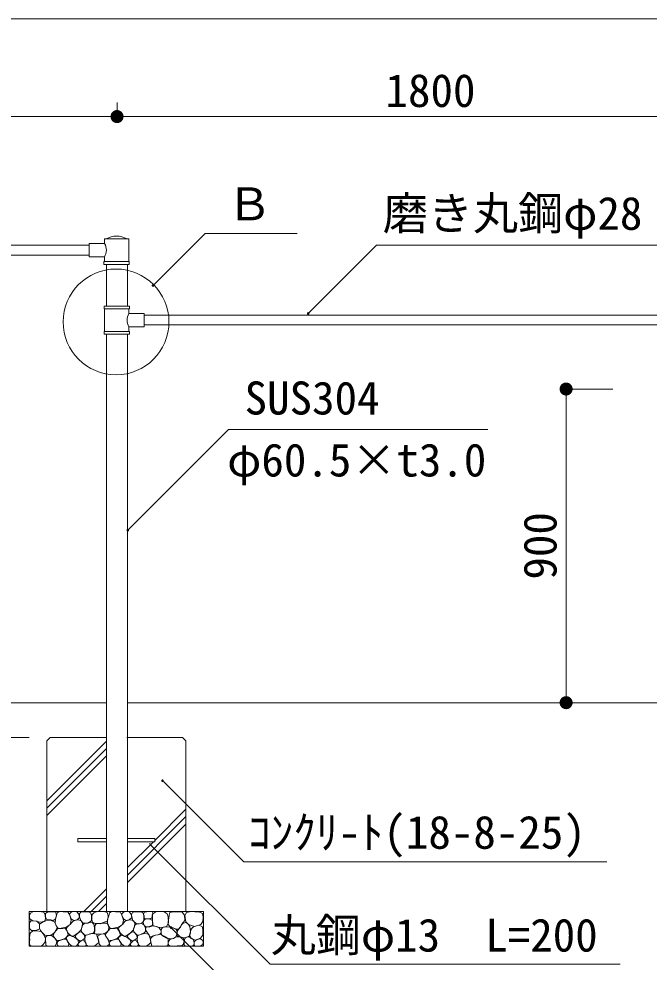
# Model space of a CAD drawing. Units: millimetres at full size, sheet at 1:50. Extents: x 449 to 14140, y 6261 to 15594.
# Drawn here: x 3121 to 4930, y 8218 to 10928 of the extents above; entities that cross this region are included whole.
import ezdxf
from ezdxf.enums import TextEntityAlignment as Align

# ---------------------------------------------------------------- set-up
doc = ezdxf.new("R2010")
doc.units = ezdxf.units.MM
doc.header["$LTSCALE"] = 50
for name, color, linetype, lineweight in [('ハッチ', 4, 'Continuous', 13), ('寸法', 1, 'Continuous', 13), ('本', 7, 'Continuous', 13)]:
    doc.layers.add(name, color=color, linetype=linetype, lineweight=lineweight)
doc.styles.add('ＭＳ ゴシック', font='')
doc.styles.get('ＭＳ ゴシック').set_extended_font_data('MS Gothic')

# ---------------------------------------------------------------- blocks, each defined once
blk = doc.blocks.new('filled_dot')
at = {"color": 0, "linetype": 'Continuous', "lineweight": -2, "const_width": 1.25}
blk.add_lwpolyline([(-0.625, 0, 1), (0.625, 0, 1)], format="xyb", close=True, dxfattribs=at)
blk = doc.blocks.new('filled_arrow')
at = {"color": 0, "linetype": 'Continuous', "lineweight": -2}
blk.add_solid([(7.5, 1.25), (0, 0), (7.5, -1.25)], dxfattribs=at)

msp = doc.modelspace()

# ---------------------------------------------------------------- linework, layer by layer
at = {"layer": 'ハッチ'}
for p, q in [((3200.62, 8681.12), (3372.37, 8852.87)), ((3200.62, 8659.91), (3372.37, 8831.66)), ((3200.62, 8638.7), (3372.37, 8810.45)), ((3510.87, 8567.11), (3600.62, 8656.86)), ((3432.87, 8467.9), (3600.62, 8635.65)), ((3432.87, 8446.68), (3600.62, 8614.43)), ((3432.87, 8489.11), (3506.91, 8563.15)), ((3306.91, 8363.15), (3372.37, 8428.61)), ((3328.13, 8363.15), (3372.37, 8407.4)), ((3349.34, 8363.15), (3372.37, 8386.18)), ((3522.76, 8263.29), (3527.06, 8263.29)), ((3527.06, 8263.29), (3531.36, 8263.29))]:
    msp.add_line(p, q, dxfattribs=at)
for points in [[(3192.62, 8334.82), (3188.05, 8333.08), (3180.01, 8332.86), (3170.87, 8335.25), (3163.04, 8336.34), (3157.82, 8338.08), (3152.82, 8341.34), (3151.52, 8347.21), (3151.74, 8353.72), (3153.91, 8358.51), (3160.43, 8362.2), (3168.48, 8362.85), (3175.44, 8363.07), (3186.1, 8362.2), (3192.4, 8360.9), (3196.1, 8353.07), (3197.4, 8342.21), (3195.23, 8336.78)], [(3212.64, 8338.85), (3205.55, 8339.1), (3200.49, 8340.87), (3197.45, 8345.93), (3196.95, 8351.24), (3197.45, 8357.56), (3204.29, 8361.86), (3210.62, 8362.62), (3225.55, 8362.62), (3229.09, 8352.76), (3225.55, 8341.88), (3219.98, 8337.33)], [(3228.59, 8320.89), (3225.3, 8330), (3225.55, 8340.36), (3227.83, 8347.45), (3229.6, 8354.53), (3230.86, 8359.08), (3235.67, 8362.37), (3240.99, 8363.38), (3248.33, 8362.62), (3255.42, 8362.12), (3261.74, 8362.12), (3266.8, 8352.25), (3271.11, 8338.59), (3268.07, 8326.2), (3256.43, 8317.86), (3242.51, 8314.82), (3233.9, 8314.57)], [(3269.33, 8347.34), (3266.7, 8352.84), (3266.22, 8356.66), (3270.05, 8360.73), (3275.55, 8363.59), (3280.81, 8362.88), (3287.03, 8362.16), (3293.25, 8355.47), (3294.93, 8346.15), (3287.75, 8339.46), (3277.94, 8336.83), (3271.01, 8341.85)], [(3295.19, 8347.58), (3294.47, 8352.84), (3294.95, 8356.9), (3297.34, 8360.01), (3302.84, 8362.4), (3310.49, 8362.64), (3317.43, 8362.4), (3322.69, 8361.92), (3327.24, 8358.58), (3329.63, 8350.45), (3329.63, 8345.19), (3329.39, 8337.55), (3326.81, 8334.7), (3318.78, 8330.06), (3305.69, 8329.63), (3298.3, 8337.55)], [(3332.04, 8332.12), (3330.38, 8339.61), (3330.58, 8347.74), (3330.79, 8354.61), (3336, 8358.99), (3343.71, 8362.32), (3354.13, 8362.74), (3367.89, 8362.53), (3374.77, 8360.24), (3377.47, 8350.24), (3375.81, 8341.07), (3374.77, 8335.03), (3365.8, 8332.53), (3356.43, 8328.37), (3339.75, 8328.78)], [(3378.59, 8320.89), (3375.29, 8330), (3375.55, 8340.36), (3377.83, 8347.45), (3379.6, 8354.53), (3380.86, 8359.08), (3385.67, 8362.37), (3390.99, 8363.38), (3398.33, 8362.62), (3405.41, 8362.12), (3411.74, 8362.12), (3416.8, 8352.25), (3421.11, 8338.59), (3418.07, 8326.2), (3406.43, 8317.86), (3392.51, 8314.82), (3383.9, 8314.57)], [(3419.33, 8347.34), (3416.7, 8352.84), (3416.22, 8356.66), (3420.05, 8360.73), (3425.55, 8363.59), (3430.81, 8362.88), (3437.03, 8362.16), (3443.25, 8355.47), (3444.92, 8346.15), (3437.75, 8339.46), (3427.94, 8336.83), (3421.01, 8341.85)], [(3445.19, 8347.58), (3444.47, 8352.84), (3444.95, 8356.9), (3447.34, 8360.01), (3452.84, 8362.4), (3460.49, 8362.64), (3467.43, 8362.4), (3472.69, 8361.92), (3477.24, 8358.58), (3479.63, 8350.45), (3479.63, 8345.19), (3479.39, 8337.55), (3476.52, 8332.05), (3469.82, 8328.7), (3458.1, 8327.99), (3448.3, 8337.55)], [(3480.23, 8348.11), (3481.23, 8342.06), (3492.73, 8342.06), (3498.98, 8342.47), (3503.61, 8345.49), (3503.61, 8352.34), (3505.63, 8358.58), (3503.61, 8362.41), (3496.76, 8363.22), (3488.49, 8362.61), (3481.84, 8361.2), (3478.82, 8355.76), (3480.43, 8351.13)], [(3515.66, 8320.46), (3507.63, 8322.06), (3505.22, 8325.73), (3504.61, 8332.13), (3504.19, 8339.03), (3504.08, 8345.45), (3504.42, 8350.27), (3505.57, 8356.8), (3514.65, 8363.01), (3526.9, 8362.88), (3537.8, 8361.85), (3546.18, 8356.46), (3549.85, 8348.09), (3549.93, 8330.33), (3544.69, 8320.34), (3535.05, 8318.28), (3524.04, 8317.36)], [(3564.45, 8361.95), (3554.71, 8360.2), (3551.85, 8352.72), (3551.56, 8343.79), (3549.55, 8333.99), (3549.55, 8325.34), (3554.73, 8319), (3564.25, 8316.12), (3572.32, 8312.38), (3579.53, 8312.09), (3585.01, 8319), (3588.18, 8325.63), (3597.7, 8336.85), (3596, 8352.22), (3590.04, 8361.06), (3578.67, 8362.23), (3571.46, 8361.95)], [(3615.54, 8363.15), (3626.01, 8362.66), (3637.61, 8362.38), (3648.07, 8357.29), (3649.77, 8347.4), (3648.92, 8334.39), (3643.26, 8325.63), (3625.44, 8320.26), (3608.01, 8326.08), (3600.25, 8333.56), (3596.88, 8351.64), (3602.53, 8360.68)], [(3162.14, 8308.82), (3156.82, 8308.2), (3152.76, 8312.26), (3151.19, 8316.63), (3151.5, 8323.51), (3151.19, 8330.39), (3155.57, 8336.64), (3172.15, 8335.07), (3179.65, 8328.2), (3179.97, 8313.82), (3169.02, 8308.82)], [(3210.54, 8295.46), (3202.5, 8294.56), (3195.36, 8295.46), (3191.48, 8299.03), (3186.42, 8304.08), (3182.55, 8308.84), (3180.47, 8315.39), (3180.47, 8321.93), (3180.17, 8326.99), (3187.32, 8331.46), (3198.63, 8336.22), (3210.54, 8338.6), (3223.52, 8333.03), (3230.36, 8316.08), (3222.75, 8302.6), (3216.2, 8297.54)], [(3265.29, 8297.87), (3260.51, 8302.89), (3259.31, 8307.91), (3256.92, 8313.17), (3259.07, 8318.19), (3264.57, 8322.97), (3269.12, 8326.31), (3271.03, 8329.66), (3275.34, 8334.2), (3278.68, 8336.35), (3285.62, 8338.5), (3292.32, 8338.98), (3299.73, 8336.11), (3303.32, 8330.85), (3302.6, 8319.14), (3298.78, 8309.58), (3291.36, 8301.46), (3277.97, 8292.38), (3271.03, 8293.09)], [(3324.16, 8299.28), (3318.11, 8296.46), (3312.86, 8295.46), (3309.44, 8296.26), (3305.2, 8300.09), (3301.78, 8303.72), (3299.96, 8308.35), (3300.36, 8312.98), (3301.98, 8317.82), (3304.85, 8325.13), (3309.49, 8329.07), (3321.32, 8330.2), (3330.89, 8332.03), (3335.96, 8327.24), (3338.35, 8316.27), (3337.5, 8306.14), (3333.7, 8300.93)], [(3338.77, 8316.55), (3338.63, 8322.04), (3341.45, 8326.4), (3347.08, 8328.51), (3355.24, 8327.66), (3360.73, 8329.21), (3367.35, 8329.49), (3373.26, 8329.21), (3377.9, 8323.73), (3379.03, 8317.25), (3378.46, 8311.06), (3375.23, 8306), (3371.43, 8302.62), (3362.84, 8298.82), (3351.72, 8297.84), (3343.84, 8297.7), (3338.35, 8300.09), (3338.77, 8310.78)], [(3415.29, 8297.87), (3410.51, 8302.89), (3409.31, 8307.91), (3406.92, 8313.17), (3409.07, 8318.19), (3414.57, 8322.97), (3419.12, 8326.31), (3421.03, 8329.66), (3425.34, 8334.2), (3428.68, 8336.35), (3435.62, 8338.5), (3442.32, 8338.98), (3449.73, 8336.11), (3453.32, 8330.85), (3452.6, 8319.14), (3448.77, 8309.58), (3441.36, 8301.46), (3427.97, 8292.38), (3421.03, 8293.09)], [(3474.15, 8299.28), (3468.11, 8296.46), (3462.86, 8295.46), (3459.44, 8296.26), (3455.2, 8300.09), (3451.77, 8303.72), (3449.96, 8308.35), (3450.36, 8312.98), (3451.98, 8317.82), (3454.6, 8324.47), (3459.03, 8327.69), (3467.3, 8327.89), (3472.54, 8329.3), (3479.6, 8325.27), (3484.24, 8316.21), (3484.44, 8306.13), (3479.8, 8300.69)], [(3503.22, 8322.65), (3497.77, 8320.64), (3491.52, 8319.43), (3486.08, 8318.83), (3481.64, 8322.05), (3479.43, 8326.08), (3477.21, 8331.32), (3479.63, 8337.16), (3483.46, 8341.39), (3495.15, 8342.2), (3503.42, 8337.96), (3505.03, 8329.3)], [(3527.82, 8310.77), (3529.43, 8306.54), (3529.03, 8302.1), (3525.6, 8297.87), (3519.55, 8296.26), (3512.49, 8295.25), (3506.65, 8293.64), (3502.41, 8290.62), (3496.97, 8290.82), (3494.15, 8295.86), (3490.31, 8302.1), (3485.68, 8308.55), (3484.06, 8315.2), (3487.49, 8319.03), (3496.97, 8319.23), (3505.03, 8321.85), (3514.71, 8320.24), (3523.18, 8316.61)], [(3587.99, 8289.32), (3581.46, 8291.28), (3575.58, 8292.58), (3574.71, 8299.32), (3576.67, 8307.16), (3581.02, 8313.9), (3584.94, 8318.47), (3588.2, 8324.56), (3592.77, 8329.55), (3600.8, 8331.56), (3608.01, 8326.08), (3611.71, 8320.21), (3613.88, 8305.2), (3609.31, 8292.15), (3597.78, 8287.8), (3590.6, 8288.45)], [(3611.62, 8294.27), (3613.85, 8303.16), (3614.96, 8310.65), (3618.85, 8317.04), (3623.85, 8319.82), (3630.52, 8321.76), (3638.3, 8323.7), (3647.74, 8318.71), (3649.41, 8308.15), (3649.41, 8294.83), (3642.46, 8286.22), (3626.9, 8280.66), (3614.13, 8287.05)], [(3160.03, 8263.51), (3153.59, 8265.57), (3151.02, 8270.2), (3151.27, 8276.63), (3152.05, 8282.81), (3151.27, 8288.73), (3151.79, 8294.9), (3152.82, 8300.56), (3161.31, 8307.51), (3173.16, 8307.76), (3184.49, 8305.45), (3191.7, 8297.99), (3196.84, 8285.38), (3196.59, 8274.83), (3188.09, 8265.31), (3181.4, 8263.51), (3171.36, 8263.26)], [(3198, 8272.73), (3196.83, 8279.49), (3196.83, 8286.02), (3197.77, 8290.68), (3203.13, 8294.42), (3214.33, 8294.65), (3223.9, 8286.72), (3230.2, 8278.09), (3229.27, 8271.33), (3225.3, 8264.1), (3217.13, 8263.4), (3204.3, 8263.64), (3198.47, 8266.67)], [(3224.79, 8285.99), (3222.26, 8289.02), (3219.73, 8292.82), (3219.98, 8298.13), (3223.02, 8302.68), (3228.08, 8308.5), (3231.62, 8313.05), (3236.69, 8314.06), (3247.06, 8314.57), (3253.39, 8315.33), (3259.21, 8306.47), (3262.5, 8294.84), (3253.39, 8285.23), (3236.69, 8279.92), (3228.59, 8280.42)], [(3262.66, 8275.41), (3259.07, 8280.43), (3256.92, 8285.21), (3258.35, 8290.23), (3262.66, 8293.33), (3268.16, 8294.05), (3273.66, 8291.66), (3280.36, 8289.75), (3290.88, 8281.14), (3292.32, 8271.82), (3285.86, 8264.89), (3279.64, 8263.7), (3273.66, 8263.94), (3266.01, 8269.43)], [(3291.38, 8281.29), (3288.12, 8283.96), (3284.56, 8287.37), (3283.08, 8292.56), (3285.01, 8296.56), (3288.57, 8299.38), (3293.16, 8302.64), (3297.02, 8304.86), (3302.36, 8302.79), (3305.62, 8298.93), (3309.04, 8294.93), (3310.52, 8286.93), (3305.03, 8282.33), (3298.8, 8278.48), (3295.24, 8278.48)], [(3323.75, 8264.03), (3317.7, 8264.83), (3314.48, 8267.45), (3313.47, 8272.49), (3311.05, 8277.12), (3310.24, 8284.38), (3311.05, 8289.21), (3311.05, 8293.64), (3320.12, 8297.07), (3331.41, 8300.29), (3343.51, 8297.67), (3347.54, 8285.38), (3349.96, 8274.5), (3343.71, 8268.06), (3336.66, 8263.62)], [(3349.99, 8277.95), (3351.03, 8269.41), (3356.03, 8264.41), (3364.99, 8263.79), (3374.79, 8264.83), (3380.83, 8269.2), (3378.75, 8276.08), (3376.25, 8283.57), (3370, 8292.74), (3366.92, 8298.82), (3356.79, 8298.12), (3346.94, 8292.63), (3348.53, 8285.45)], [(3374.79, 8285.99), (3372.26, 8289.02), (3369.73, 8292.82), (3369.98, 8298.13), (3373.02, 8302.68), (3378.08, 8308.5), (3381.62, 8313.05), (3386.68, 8314.06), (3397.06, 8314.57), (3403.39, 8315.33), (3409.21, 8306.47), (3412.5, 8294.84), (3403.39, 8285.23), (3386.68, 8279.92), (3378.59, 8280.42)], [(3412.66, 8275.41), (3409.07, 8280.43), (3406.92, 8285.21), (3408.35, 8290.23), (3412.66, 8293.33), (3418.16, 8294.05), (3423.66, 8291.66), (3430.36, 8289.75), (3440.88, 8281.14), (3442.32, 8271.82), (3435.86, 8264.89), (3429.64, 8263.7), (3423.66, 8263.94), (3416.01, 8269.43)], [(3441.38, 8281.29), (3438.12, 8283.96), (3434.56, 8287.37), (3433.08, 8292.56), (3435, 8296.56), (3438.56, 8299.38), (3443.16, 8302.64), (3447.02, 8304.86), (3452.36, 8302.79), (3455.62, 8298.93), (3459.04, 8294.93), (3460.52, 8286.93), (3455.03, 8282.33), (3448.8, 8278.48), (3445.24, 8278.48)], [(3473.75, 8264.03), (3467.7, 8264.83), (3464.48, 8267.45), (3463.47, 8272.49), (3461.05, 8277.12), (3460.24, 8284.38), (3461.05, 8289.21), (3461.05, 8293.64), (3470.12, 8297.07), (3481.41, 8300.29), (3493.51, 8297.67), (3497.54, 8285.38), (3499.96, 8274.5), (3493.71, 8268.06), (3486.66, 8263.62)], [(3507.3, 8263.37), (3502.45, 8264.94), (3500.22, 8271.23), (3500.09, 8276.87), (3498.91, 8283.02), (3500.22, 8287.35), (3503.36, 8290.75), (3506.9, 8292.98), (3512.8, 8294.69), (3521.06, 8295.86), (3524.73, 8297.04), (3528.66, 8297.57), (3536.27, 8291.8), (3544.39, 8286.69), (3549.77, 8284.6), (3549.9, 8278.96), (3549.9, 8272.54), (3548.33, 8265.47), (3539.54, 8263.9), (3532.07, 8263.5), (3518.57, 8264.42), (3511.88, 8263.37)], [(3532.56, 8295.3), (3529.54, 8300.8), (3529.81, 8305.2), (3529.54, 8311.52), (3533.11, 8317.29), (3537.78, 8318.39), (3546.58, 8319.21), (3556.48, 8318.11), (3564.73, 8314.81), (3572.43, 8311.52), (3575.18, 8306.3), (3575.18, 8299.7), (3571.31, 8290.31), (3564.46, 8285.96), (3557.58, 8284.59), (3547.41, 8286.51), (3537.51, 8292.01)], [(3230.59, 8270.62), (3230.35, 8273.73), (3233.46, 8278.03), (3238, 8280.18), (3244.22, 8282.09), (3250.68, 8283.53), (3256.66, 8284.01), (3260.48, 8277.31), (3264.31, 8270.86), (3263.11, 8264.89), (3257.61, 8263.69), (3248.28, 8264.17), (3238.72, 8263.21), (3231.78, 8265.13)], [(3297.32, 8263.51), (3293.76, 8263.51), (3291.24, 8266.03), (3291.09, 8268.99), (3293.16, 8272.84), (3295.98, 8276.4), (3299.39, 8278.62), (3303.1, 8280.55), (3308.74, 8278.92), (3312.74, 8272.7), (3314.67, 8266.17), (3311.85, 8264.25), (3304.29, 8263.51)], [(3380.59, 8270.62), (3380.35, 8273.73), (3383.46, 8278.03), (3388, 8280.18), (3394.22, 8282.09), (3400.68, 8283.53), (3406.66, 8284.01), (3410.48, 8277.31), (3414.31, 8270.86), (3413.11, 8264.89), (3407.61, 8263.69), (3398.28, 8264.17), (3388.72, 8263.21), (3381.78, 8265.13)], [(3447.32, 8263.51), (3443.76, 8263.51), (3441.24, 8266.03), (3441.09, 8268.99), (3443.16, 8272.84), (3445.98, 8276.4), (3449.39, 8278.62), (3453.1, 8280.55), (3458.74, 8278.92), (3462.74, 8272.7), (3464.67, 8266.17), (3461.85, 8264.25), (3454.29, 8263.51)], [(3557.48, 8263.65), (3551.06, 8266.26), (3549.66, 8271.67), (3550.26, 8276.88), (3554.07, 8282.89), (3560.48, 8284.9), (3565.7, 8286.3), (3571.31, 8290.31), (3584.95, 8289.51), (3593.17, 8287.5), (3595.18, 8278.28), (3592.17, 8268.46), (3589.16, 8264.05), (3574.92, 8264.65), (3566.7, 8263.45)], [(3595.85, 8277.3), (3596.06, 8282.06), (3598.55, 8286.82), (3604.75, 8290.13), (3610.96, 8289.92), (3615.72, 8285.16), (3622.14, 8282.06), (3623.8, 8272.96), (3623.38, 8266.54), (3618.62, 8263.85), (3610.55, 8263.85), (3601.03, 8263.23), (3595.03, 8266.75), (3595.03, 8274.2)], [(3627.52, 8279.37), (3631.46, 8281.85), (3636.84, 8283.92), (3642.01, 8284.75), (3649.05, 8279.99), (3650.08, 8275.23), (3648.63, 8268.2), (3641.8, 8263.44), (3625.45, 8263.44), (3623.8, 8270.27), (3624.42, 8275.64)]]:
    msp.add_lwpolyline(points, close=True, dxfattribs=at)
at = {"layer": '寸法'}
for p, q in [((7006.18, 10927.79), (1602.62, 10927.79)), ((3402.62, 10647.08), (3402.62, 10687.19)), ((3402.62, 10647.08), (3402.62, 10687.19)), ((1602.62, 10647.08), (3402.62, 10647.08)), ((3402.62, 10647.08), (5202.62, 10647.08)), ((4692.05, 9864.28), (4692.05, 8963.15)), ((4825.79, 9864.28), (4692.05, 9864.28)), ((4792.79, 8963.15), (4692.05, 8963.15)), ((3150.62, 8863.15), (2962.84, 8863.15))]:
    msp.add_line(p, q, dxfattribs=at)
for points in [[(3505.85, 10161.63), (3511.15, 10166.93), (3655.3, 10311.08), (3920.23, 10311.08)], [(3951.58, 10081.43), (3956.88, 10086.73), (4148.05, 10277.9), (4965.41, 10277.9)], [(3433.5, 9458.52), (3438.81, 9463.83), (3722.58, 9747.6), (4467.07, 9747.6)], [(3533.21, 8738.94), (3538.52, 8733.64), (3766.35, 8505.81), (4809.14, 8505.81)], [(3495.42, 8558.31), (3500.72, 8553), (3842.13, 8211.59), (4846.87, 8211.59)], [(3557.54, 8317.05), (3562.84, 8311.75), (3944.57, 7930.02), (5516.51, 7930.02)]]:
    msp.add_lwpolyline(points, dxfattribs=at)
at = {"layer": '本'}
for p, q in [((1681.62, 10277.15), (3322.31, 10277.15)), ((3366.73, 10282), (3322.31, 10282)), ((3322.31, 10282), (3322.31, 10244)), ((3366.31, 10295.5), (3366.31, 10282)), ((3436.31, 10295.5), (3366.31, 10295.5)), ((3436.31, 10295.5), (3436.31, 10230.5)), ((1681.62, 10249.15), (3322.31, 10249.15)), ((3366.73, 10244), (3322.31, 10244)), ((3437.81, 10230.5), (3364.81, 10230.5)), ((3364.81, 10230.5), (3364.81, 10222.5)), ((3437.81, 10222.5), (3364.81, 10222.5)), ((3366.31, 10244), (3366.31, 10230.5)), ((3372.37, 10222.5), (3372.37, 10102.7)), ((3432.87, 10222.5), (3432.87, 10102.7)), ((3437.81, 10230.5), (3437.81, 10222.5)), ((3365.56, 10102.7), (3438.56, 10102.7)), ((3365.56, 10102.7), (3365.56, 10094.7)), ((3365.56, 10094.7), (3438.56, 10094.7)), ((3366.99, 10094.7), (3366.99, 10029.7)), ((3436.99, 10094.7), (3436.99, 10081.2)), ((3438.56, 10102.7), (3438.56, 10094.7)), ((3436.57, 10081.2), (3480.99, 10081.2)), ((3480.99, 10081.2), (3480.99, 10043.2)), ((3480.99, 10076.26), (5122.97, 10076.26)), ((3365.49, 10029.7), (3365.49, 10021.7)), ((3365.56, 10029.7), (3438.56, 10029.7)), ((3365.56, 10029.7), (3365.56, 10021.7)), ((3436.57, 10043.2), (3480.99, 10043.2)), ((3436.99, 10043.2), (3436.99, 10029.7)), ((3438.49, 10029.7), (3438.49, 10021.7)), ((3438.56, 10029.7), (3438.56, 10021.7)), ((3480.99, 10048.26), (5122.97, 10048.26)), ((3365.56, 10021.7), (3438.56, 10021.7)), ((3372.37, 10021.7), (3372.37, 9802.37)), ((3432.87, 10021.7), (3432.87, 9818.36)), ((3372.37, 9822.59), (3372.37, 8363.15)), ((3432.87, 9822.59), (3432.87, 8363.15)), ((1632.87, 8963.15), (3372.37, 8963.15)), ((3432.87, 8963.15), (4417.04, 8963.15)), ((4390.34, 8963.15), (5175.93, 8963.15)), ((3210.62, 8863.15), (3200.62, 8853.15)), ((3210.62, 8863.15), (3370.37, 8863.15)), ((3430.87, 8863.15), (3590.62, 8863.15)), ((3600.62, 8853.15), (3590.62, 8863.15)), ((3200.62, 8853.15), (3200.62, 8363.15)), ((3600.62, 8853.15), (3600.62, 8363.15)), ((3290.37, 8573.15), (3372.37, 8573.15)), ((3290.37, 8573.15), (3290.37, 8563.15)), ((3432.87, 8573.15), (3510.87, 8573.15)), ((3510.87, 8573.15), (3510.87, 8563.15)), ((3290.37, 8563.15), (3372.37, 8563.15)), ((3432.87, 8563.15), (3510.87, 8563.15)), ((3150.62, 8363.15), (3650.62, 8363.15)), ((3150.62, 8363.15), (3150.62, 8263.15)), ((3650.62, 8363.15), (3650.62, 8263.15)), ((3150.62, 8263.15), (3650.62, 8263.15))]:
    msp.add_line(p, q, dxfattribs=at)
msp.add_circle((3399.84, 10057.08), 151.92, dxfattribs=at)
for centre, radius, start, end in [((3401.31, 10243.6), 60.07, 59.76277, 120.23722), ((3335.94, 10263.34), 36, 327.51687, 31.22381), ((3467.36, 10062.54), 36, 148.77618, 212.48312)]:
    msp.add_arc(centre, radius, start, end, dxfattribs=at)

# ---------------------------------------------------------------- block references
at = {"layer": '寸法'}
for p, xscale, yscale, rotation in [((3402.62, 10647.08), 15, 15, 180), ((3505.85, 10161.63), 3, 3, 45), ((3951.58, 10081.43), 3, 3, 45), ((4692.05, 9864.28), 15, 15, 270), ((3433.5, 9458.52), 3, 3, 45), ((4692.05, 8963.15), 15, 15, 90), ((3533.21, 8738.94), 3, 3, 315), ((3557.54, 8317.05), 3, 3, 315)]:
    msp.add_blockref('filled_dot', p, dxfattribs=dict(at, xscale=xscale, yscale=yscale, rotation=rotation))
at = {"layer": '寸法', "xscale": 15, "yscale": 15}
msp.add_blockref('filled_dot', (3402.62, 10647.08), dxfattribs=at)
at = {"layer": '寸法', "rotation": 315}
msp.add_blockref('filled_arrow', (3495.42, 8558.31), dxfattribs=at)

# ---------------------------------------------------------------- texts
at = {"layer": '寸法', "style": 'ＭＳ ゴシック'}
msp.add_text('1800', height=94.94, dxfattribs=at).set_placement((4302.62, 10722.08), align=Align.MIDDLE_CENTER)
at = {"layer": '寸法', "color": 3, "style": 'ＭＳ ゴシック'}
for s, p in [('Ｂ', (3718.27, 10320.29)), ('磨き丸鋼φ28', (4165.7, 10293.25)), ('SUS304', (3768.81, 9762.55)), ('φ60.5×t3.0', (3718.89, 9584.51)), ('ｺﾝｸﾘ-ﾄ(18-8-25)', (3779, 8514.95)), ('丸鋼φ13\u3000L=200', (3843.94, 8219.46))]:
    msp.add_text(s, height=94.94, dxfattribs=at).set_placement(p, align=Align.BOTTOM_LEFT)
at = {"layer": '寸法', "style": 'ＭＳ ゴシック'}
msp.add_text('900', height=94.94, rotation=90, dxfattribs=at).set_placement((4617.05, 9413.72), align=Align.MIDDLE_CENTER)

doc.saveas('drawing.dxf')
